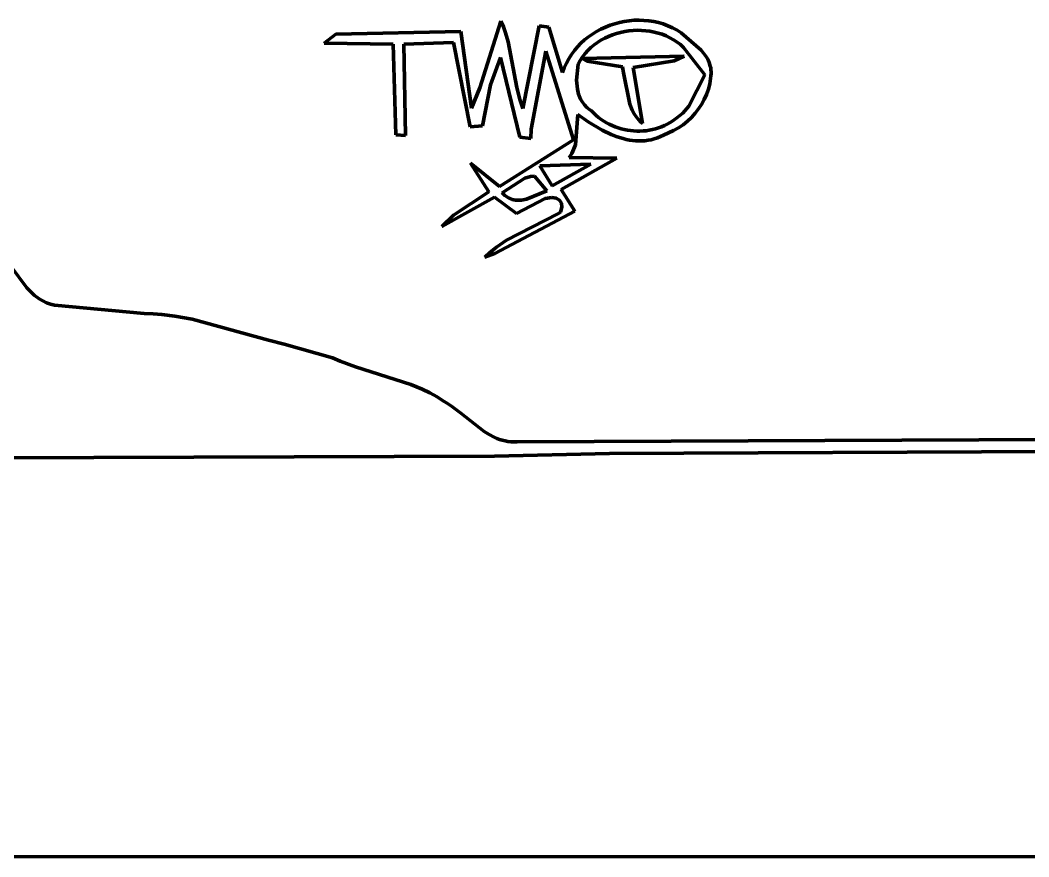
# Model space of a CAD drawing. Header units: millimetres. Extents: x 0 to 12.5, y 0 to 14.6.
# Drawn here: x 6.214 to 8.653, y 0 to 2.023 of the extents above; entities that cross this region are included whole.
import ezdxf

# ---------------------------------------------------------------- set-up
doc = ezdxf.new("R2010")
doc.units = ezdxf.units.MM
doc.layers.add('color#131313ff', color=7, linetype='CONTINUOUS', lineweight=100)
doc.layers.add('color#fcfcfcff', color=7, linetype='CONTINUOUS', lineweight=100)

msp = doc.modelspace()

# ---------------------------------------------------------------- linework, layer by layer
at = {"layer": 'color#131313ff'}
for p, q in [((7.3259, 1.8596), (7.3766, 2.0205)), ((7.3766, 2.0205), (7.3828, 2.0067)), ((7.3828, 2.0067), (7.388, 1.9926)), ((7.4299, 1.8095), (7.4689, 2.0094)), ((7.4689, 2.0094), (7.4921, 2.0062)), ((7.4921, 2.0062), (7.5255, 1.8962)), ((7.6081, 1.9957), (7.6186, 2.0013)), ((7.6186, 2.0013), (7.6294, 2.0063)), ((7.6294, 2.0063), (7.6405, 2.0107)), ((7.6405, 2.0107), (7.6518, 2.0144)), ((7.6518, 2.0144), (7.6633, 2.0175)), ((7.6633, 2.0175), (7.675, 2.0199)), ((7.675, 2.0199), (7.6868, 2.0216)), ((7.6868, 2.0216), (7.6987, 2.0227)), ((7.6987, 2.0227), (7.7106, 2.023)), ((7.7106, 2.023), (7.7225, 2.0226)), ((7.7225, 2.0226), (7.7344, 2.0215)), ((7.7344, 2.0215), (7.7462, 2.0197)), ((7.7462, 2.0197), (7.7578, 2.0171)), ((7.7578, 2.0171), (7.7693, 2.0138)), ((7.7693, 2.0138), (7.7806, 2.0096)), ((7.7806, 2.0096), (7.7916, 2.0047)), ((7.7916, 2.0047), (7.8024, 1.9991)), ((6.9492, 1.9676), (6.9777, 1.9893)), ((6.9777, 1.9893), (7.2793, 1.9958)), ((7.2793, 1.9958), (7.3057, 1.8099)), ((7.388, 1.9926), (7.3943, 1.971)), ((7.5789, 1.9752), (7.5882, 1.9826)), ((7.5882, 1.9826), (7.598, 1.9895)), ((7.598, 1.9895), (7.6081, 1.9957)), ((7.6275, 1.9794), (7.6186, 1.9745)), ((7.6367, 1.9837), (7.6275, 1.9794)), ((7.6462, 1.9875), (7.6367, 1.9837)), ((7.6559, 1.9908), (7.6462, 1.9875)), ((7.6658, 1.9934), (7.6559, 1.9908)), ((7.6759, 1.9956), (7.6658, 1.9934)), ((7.686, 1.9971), (7.6759, 1.9956)), ((7.6962, 1.9981), (7.686, 1.9971)), ((7.7065, 1.9985), (7.6962, 1.9981)), ((7.7168, 1.9984), (7.7065, 1.9985)), ((7.727, 1.9976), (7.7168, 1.9984)), ((7.7371, 1.9963), (7.727, 1.9976)), ((7.7471, 1.9944), (7.7371, 1.9963)), ((7.757, 1.9919), (7.7471, 1.9944)), ((7.7667, 1.9888), (7.757, 1.9919)), ((7.7761, 1.985), (7.7667, 1.9888)), ((7.7852, 1.9807), (7.7761, 1.985)), ((7.7941, 1.9757), (7.7852, 1.9807)), ((7.8024, 1.9991), (7.8128, 1.9926)), ((7.8128, 1.9926), (7.8611, 1.9505)), ((7.1163, 1.965), (6.9492, 1.9676)), ((7.1225, 1.7456), (7.1163, 1.965)), ((7.2623, 1.9694), (7.1415, 1.965)), ((7.1415, 1.965), (7.1455, 1.7443)), ((7.3019, 1.7655), (7.2623, 1.9694)), ((7.3943, 1.971), (7.4148, 1.86)), ((7.5542, 1.9496), (7.5619, 1.9587)), ((7.5619, 1.9587), (7.5701, 1.9672)), ((7.5701, 1.9672), (7.5789, 1.9752)), ((7.5942, 1.9567), (7.5869, 1.9497)), ((7.6019, 1.9632), (7.5942, 1.9567)), ((7.6101, 1.9691), (7.6019, 1.9632)), ((7.6186, 1.9745), (7.6101, 1.9691)), ((7.8025, 1.9702), (7.7941, 1.9757)), ((7.8106, 1.964), (7.8025, 1.9702)), ((7.8183, 1.9571), (7.8106, 1.964)), ((7.8695, 1.8908), (7.8183, 1.9571)), ((7.3756, 1.933), (7.3515, 1.8664)), ((7.4222, 1.7404), (7.3756, 1.933)), ((7.4852, 1.9483), (7.4499, 1.7594)), ((7.5525, 1.7338), (7.4852, 1.9483)), ((7.5348, 1.919), (7.5406, 1.9297)), ((7.5406, 1.9297), (7.5471, 1.9399)), ((7.5471, 1.9399), (7.5542, 1.9496)), ((7.5738, 1.9342), (7.5682, 1.9257)), ((7.5731, 1.9301), (7.8198, 1.9358)), ((7.5855, 1.9238), (7.5731, 1.9301)), ((7.5801, 1.9422), (7.5738, 1.9342)), ((7.5869, 1.9497), (7.5801, 1.9422)), ((7.8198, 1.9358), (7.7959, 1.9249)), ((7.8611, 1.9505), (7.8723, 1.9361)), ((7.8723, 1.9361), (7.8767, 1.9284)), ((7.8767, 1.9284), (7.8804, 1.9204)), ((7.5255, 1.8962), (7.5298, 1.9078)), ((7.5298, 1.9078), (7.5348, 1.919)), ((7.5631, 1.9167), (7.5594, 1.8777)), ((7.5682, 1.9257), (7.5631, 1.9167)), ((7.6702, 1.9102), (7.5855, 1.9238)), ((7.6733, 1.8953), (7.6702, 1.9102)), ((7.7959, 1.9249), (7.6966, 1.9085)), ((7.6966, 1.9085), (7.7186, 1.7731)), ((7.8804, 1.9204), (7.883, 1.9119)), ((7.883, 1.9119), (7.8839, 1.9075)), ((7.8839, 1.9075), (7.8845, 1.903)), ((7.8845, 1.903), (7.8848, 1.8984)), ((7.6882, 1.8196), (7.6733, 1.8953)), ((7.8311, 1.8149), (7.8695, 1.8908)), ((7.8838, 1.8821), (7.8816, 1.8688)), ((7.8845, 1.8888), (7.8838, 1.8821)), ((7.8848, 1.8937), (7.8845, 1.8888)), ((7.8848, 1.8984), (7.8848, 1.8937)), ((7.3057, 1.8099), (7.3259, 1.8596)), ((7.3515, 1.8664), (7.332, 1.7678)), ((7.4148, 1.86), (7.4222, 1.8308)), ((7.5594, 1.8777), (7.5614, 1.856)), ((7.5614, 1.856), (7.5645, 1.8437)), ((7.8782, 1.8559), (7.8738, 1.8433)), ((7.8816, 1.8688), (7.8782, 1.8559)), ((7.4222, 1.8308), (7.4271, 1.8165)), ((7.5645, 1.8437), (7.5693, 1.832)), ((7.5693, 1.832), (7.5735, 1.8247)), ((7.8683, 1.8311), (7.8618, 1.8195)), ((7.8738, 1.8433), (7.8683, 1.8311)), ((7.4271, 1.8165), (7.4299, 1.8095)), ((7.5735, 1.8247), (7.5785, 1.8179)), ((7.5785, 1.8179), (7.5845, 1.8116)), ((7.5845, 1.8116), (7.5916, 1.8059)), ((7.5916, 1.8059), (7.5955, 1.8034)), ((7.6938, 1.8056), (7.6882, 1.8196)), ((7.6985, 1.7967), (7.6938, 1.8056)), ((7.8163, 1.7982), (7.8311, 1.8149)), ((7.8544, 1.8083), (7.8462, 1.7978)), ((7.8618, 1.8195), (7.8544, 1.8083)), ((7.5626, 1.7947), (7.5567, 1.7213)), ((7.5875, 1.7774), (7.5626, 1.7947)), ((7.5955, 1.8034), (7.6009, 1.7978)), ((7.6009, 1.7978), (7.6067, 1.7926)), ((7.6067, 1.7926), (7.6126, 1.7878)), ((7.6126, 1.7878), (7.6188, 1.7832)), ((7.6188, 1.7832), (7.6253, 1.779)), ((7.7041, 1.7883), (7.6985, 1.7967)), ((7.7108, 1.7804), (7.7041, 1.7883)), ((7.792, 1.7795), (7.7984, 1.7842)), ((7.7984, 1.7842), (7.8022, 1.7868)), ((7.8022, 1.7868), (7.8163, 1.7982)), ((7.8372, 1.7879), (7.8274, 1.7787)), ((7.8462, 1.7978), (7.8372, 1.7879)), ((7.332, 1.7678), (7.3019, 1.7655)), ((7.4499, 1.7594), (7.4488, 1.7372)), ((7.6214, 1.7572), (7.5875, 1.7774)), ((7.6429, 1.7469), (7.6214, 1.7572)), ((7.6253, 1.779), (7.6319, 1.7751)), ((7.6319, 1.7751), (7.6387, 1.7715)), ((7.6387, 1.7715), (7.6457, 1.7682)), ((7.6457, 1.7682), (7.6528, 1.7653)), ((7.6528, 1.7653), (7.66, 1.7628)), ((7.66, 1.7628), (7.6673, 1.7606)), ((7.6673, 1.7606), (7.6748, 1.7587)), ((7.6748, 1.7587), (7.6823, 1.7572)), ((7.6823, 1.7572), (7.6898, 1.756)), ((7.7145, 1.7767), (7.7108, 1.7804)), ((7.7186, 1.7731), (7.7145, 1.7767)), ((7.7279, 1.7558), (7.7354, 1.7568)), ((7.7354, 1.7568), (7.7429, 1.7583)), ((7.7429, 1.7583), (7.7503, 1.7601)), ((7.7503, 1.7601), (7.7576, 1.7624)), ((7.7576, 1.7624), (7.7648, 1.765)), ((7.7648, 1.765), (7.7719, 1.768)), ((7.7719, 1.768), (7.7788, 1.7714)), ((7.7788, 1.7714), (7.7855, 1.7753)), ((7.7855, 1.7753), (7.792, 1.7795)), ((7.8059, 1.7627), (7.7943, 1.756)), ((7.817, 1.7703), (7.8059, 1.7627)), ((7.8274, 1.7787), (7.817, 1.7703)), ((7.1455, 1.7443), (7.1225, 1.7456)), ((7.3733, 1.6207), (7.5525, 1.7338)), ((7.4488, 1.7372), (7.4222, 1.7404)), ((7.6575, 1.7412), (7.6429, 1.7469)), ((7.6723, 1.7366), (7.6575, 1.7412)), ((7.6798, 1.7347), (7.6723, 1.7366)), ((7.6873, 1.7332), (7.6798, 1.7347)), ((7.6948, 1.732), (7.6873, 1.7332)), ((7.6898, 1.756), (7.6974, 1.7552)), ((7.7024, 1.7313), (7.6948, 1.732)), ((7.6974, 1.7552), (7.7051, 1.7548)), ((7.7051, 1.7548), (7.7127, 1.7547)), ((7.7127, 1.7547), (7.7203, 1.7551)), ((7.7203, 1.7551), (7.7279, 1.7558)), ((7.7325, 1.7325), (7.725, 1.7315)), ((7.74, 1.734), (7.7325, 1.7325)), ((7.7475, 1.736), (7.74, 1.734)), ((7.755, 1.7385), (7.7475, 1.736)), ((7.7624, 1.7416), (7.755, 1.7385)), ((7.7697, 1.7453), (7.7624, 1.7416)), ((7.7822, 1.7502), (7.7697, 1.7453)), ((7.7943, 1.756), (7.7822, 1.7502)), ((7.5567, 1.7213), (7.548, 1.7009)), ((7.7099, 1.7309), (7.7024, 1.7313)), ((7.7174, 1.731), (7.7099, 1.7309)), ((7.725, 1.7315), (7.7174, 1.731)), ((7.6565, 1.6894), (7.522, 1.6137)), ((7.548, 1.7009), (7.5418, 1.6912)), ((7.5418, 1.6912), (7.6565, 1.6894)), ((7.3476, 1.6079), (7.3027, 1.6771)), ((7.3027, 1.6771), (7.3733, 1.6207)), ((7.5944, 1.6747), (7.471, 1.6706)), ((7.471, 1.6706), (7.5009, 1.6228)), ((7.5009, 1.6228), (7.5944, 1.6747)), ((7.4342, 1.6408), (7.3795, 1.6057)), ((7.4485, 1.6452), (7.4342, 1.6408)), ((7.4576, 1.6459), (7.4485, 1.6452)), ((7.4877, 1.6101), (7.4576, 1.6459)), ((7.4382, 1.59), (7.4877, 1.6101)), ((7.522, 1.6137), (7.5552, 1.5612)), ((7.3613, 1.5954), (7.234, 1.5244)), ((7.2619, 1.5518), (7.3476, 1.6079)), ((7.414, 1.5552), (7.3613, 1.5954)), ((7.3795, 1.6057), (7.3829, 1.6023)), ((7.3829, 1.6023), (7.3863, 1.5993)), ((7.3863, 1.5993), (7.3898, 1.5967)), ((7.3898, 1.5967), (7.3933, 1.5944)), ((7.3933, 1.5944), (7.3969, 1.5925)), ((7.3969, 1.5925), (7.4005, 1.591)), ((7.4005, 1.591), (7.4041, 1.5897)), ((7.4041, 1.5897), (7.4115, 1.5881)), ((7.4115, 1.5881), (7.4191, 1.5875)), ((7.4833, 1.5917), (7.414, 1.5552)), ((7.4191, 1.5875), (7.4267, 1.5879)), ((7.4267, 1.5879), (7.4382, 1.59)), ((7.4996, 1.5939), (7.4833, 1.5917)), ((7.5098, 1.5923), (7.4996, 1.5939)), ((7.5184, 1.5879), (7.5098, 1.5923)), ((7.5231, 1.5808), (7.5184, 1.5879)), ((7.5552, 1.5612), (7.3615, 1.4592)), ((7.5206, 1.5586), (7.5238, 1.5711)), ((7.5238, 1.5711), (7.5231, 1.5808)), ((7.234, 1.5244), (7.2619, 1.5518)), ((7.3901, 1.4907), (7.5143, 1.5549)), ((7.5143, 1.5549), (7.5206, 1.5586)), ((7.3658, 1.4743), (7.3901, 1.4907)), ((7.3487, 1.4604), (7.3658, 1.4743)), ((7.338, 1.4501), (7.3487, 1.4604)), ((7.3615, 1.4592), (7.338, 1.4501)), ((6.1908, 1.4289), (6.2304, 1.3762)), ((6.2304, 1.3762), (6.2482, 1.3584)), ((6.2482, 1.3584), (6.2601, 1.3494)), ((6.2601, 1.3494), (6.2686, 1.3442)), ((6.2686, 1.3442), (6.2776, 1.3399)), ((6.2776, 1.3399), (6.2871, 1.3365)), ((6.2871, 1.3365), (6.2973, 1.3342)), ((6.2973, 1.3342), (6.514, 1.3136)), ((6.514, 1.3136), (6.5354, 1.3131)), ((6.5354, 1.3131), (6.5566, 1.3117)), ((6.5566, 1.3117), (6.5882, 1.3077)), ((6.5882, 1.3077), (6.6299, 1.2998)), ((6.6299, 1.2998), (6.8147, 1.2495)), ((6.8147, 1.2495), (6.8522, 1.2399)), ((6.8522, 1.2399), (6.9692, 1.2066)), ((6.9692, 1.2066), (6.9876, 1.1985)), ((6.9876, 1.1985), (7.0251, 1.1845)), ((7.0251, 1.1845), (7.1588, 1.1418)), ((7.1588, 1.1418), (7.1865, 1.1304)), ((7.1865, 1.1304), (7.2045, 1.1217)), ((7.2045, 1.1217), (7.2221, 1.112)), ((7.2221, 1.112), (7.2307, 1.1067)), ((7.2307, 1.1067), (7.2392, 1.1011)), ((7.2392, 1.1011), (7.2452, 1.0976)), ((7.2452, 1.0976), (7.257, 1.09)), ((7.257, 1.09), (7.2797, 1.0728)), ((7.2797, 1.0728), (7.3362, 1.0283)), ((7.3362, 1.0283), (7.3481, 1.0209)), ((7.3481, 1.0209), (7.3604, 1.0146)), ((7.3604, 1.0146), (7.3667, 1.0118)), ((7.3667, 1.0118), (7.3732, 1.0094)), ((7.3732, 1.0094), (7.3798, 1.0074)), ((7.3798, 1.0074), (7.3866, 1.0058)), ((7.3866, 1.0058), (7.3935, 1.0045)), ((7.3935, 1.0045), (7.4007, 1.0038)), ((7.4007, 1.0038), (7.408, 1.0034)), ((7.408, 1.0034), (7.4155, 1.0036)), ((7.4155, 1.0036), (8.9759, 1.0099)), ((9.125, 0.9825), (7.6389, 0.9749)), ((7.3613, 0.9689), (5.3472, 0.9618)), ((7.6389, 0.9749), (7.3613, 0.9689))]:
    msp.add_line(p, q, dxfattribs=at)
at = {"layer": 'color#fcfcfcff'}
for p, q in [((7.3766, 2.0205), (7.3259, 1.8596)), ((7.3828, 2.0067), (7.3766, 2.0205)), ((7.388, 1.9926), (7.3828, 2.0067)), ((7.4689, 2.0094), (7.4299, 1.8095)), ((7.4921, 2.0062), (7.4689, 2.0094)), ((7.5255, 1.8962), (7.4921, 2.0062)), ((7.6186, 2.0013), (7.6081, 1.9957)), ((7.6294, 2.0063), (7.6186, 2.0013)), ((7.6405, 2.0107), (7.6294, 2.0063)), ((7.6518, 2.0144), (7.6405, 2.0107)), ((7.6633, 2.0175), (7.6518, 2.0144)), ((7.675, 2.0199), (7.6633, 2.0175)), ((7.6868, 2.0216), (7.675, 2.0199)), ((7.6987, 2.0227), (7.6868, 2.0216)), ((7.7106, 2.023), (7.6987, 2.0227)), ((7.7225, 2.0226), (7.7106, 2.023)), ((7.7344, 2.0215), (7.7225, 2.0226)), ((7.7462, 2.0197), (7.7344, 2.0215)), ((7.7578, 2.0171), (7.7462, 2.0197)), ((7.7693, 2.0138), (7.7578, 2.0171)), ((7.7806, 2.0096), (7.7693, 2.0138)), ((7.7916, 2.0047), (7.7806, 2.0096)), ((7.8024, 1.9991), (7.7916, 2.0047)), ((6.9777, 1.9893), (6.9492, 1.9676)), ((7.2793, 1.9958), (6.9777, 1.9893)), ((7.3057, 1.8099), (7.2793, 1.9958)), ((7.3943, 1.971), (7.388, 1.9926)), ((7.5882, 1.9826), (7.5789, 1.9752)), ((7.598, 1.9895), (7.5882, 1.9826)), ((7.6081, 1.9957), (7.598, 1.9895)), ((7.6186, 1.9745), (7.6275, 1.9794)), ((7.6275, 1.9794), (7.6367, 1.9837)), ((7.6367, 1.9837), (7.6462, 1.9875)), ((7.6462, 1.9875), (7.6559, 1.9908)), ((7.6559, 1.9908), (7.6658, 1.9934)), ((7.6658, 1.9934), (7.6759, 1.9956)), ((7.6759, 1.9956), (7.686, 1.9971)), ((7.686, 1.9971), (7.6962, 1.9981)), ((7.6962, 1.9981), (7.7065, 1.9985)), ((7.7065, 1.9985), (7.7168, 1.9984)), ((7.7168, 1.9984), (7.727, 1.9976)), ((7.727, 1.9976), (7.7371, 1.9963)), ((7.7371, 1.9963), (7.7471, 1.9944)), ((7.7471, 1.9944), (7.757, 1.9919)), ((7.757, 1.9919), (7.7667, 1.9888)), ((7.7667, 1.9888), (7.7761, 1.985)), ((7.7761, 1.985), (7.7852, 1.9807)), ((7.7852, 1.9807), (7.7941, 1.9757)), ((7.8128, 1.9926), (7.8024, 1.9991)), ((7.8611, 1.9505), (7.8128, 1.9926)), ((6.9492, 1.9676), (7.1163, 1.965)), ((7.1163, 1.965), (7.1225, 1.7456)), ((7.1415, 1.965), (7.2623, 1.9694)), ((7.1455, 1.7443), (7.1415, 1.965)), ((7.2623, 1.9694), (7.3019, 1.7655)), ((7.4148, 1.86), (7.3943, 1.971)), ((7.5619, 1.9587), (7.5542, 1.9496)), ((7.5701, 1.9672), (7.5619, 1.9587)), ((7.5789, 1.9752), (7.5701, 1.9672)), ((7.5869, 1.9497), (7.5942, 1.9567)), ((7.5942, 1.9567), (7.6019, 1.9632)), ((7.6019, 1.9632), (7.6101, 1.9691)), ((7.6101, 1.9691), (7.6186, 1.9745)), ((7.7941, 1.9757), (7.8025, 1.9702)), ((7.8025, 1.9702), (7.8106, 1.964)), ((7.8106, 1.964), (7.8183, 1.9571)), ((7.8183, 1.9571), (7.8695, 1.8908)), ((7.3515, 1.8664), (7.3756, 1.933)), ((7.3756, 1.933), (7.4222, 1.7404)), ((7.4499, 1.7594), (7.4852, 1.9483)), ((7.4852, 1.9483), (7.5525, 1.7338)), ((7.5406, 1.9297), (7.5348, 1.919)), ((7.5471, 1.9399), (7.5406, 1.9297)), ((7.5542, 1.9496), (7.5471, 1.9399)), ((7.5682, 1.9257), (7.5738, 1.9342)), ((7.8198, 1.9358), (7.5731, 1.9301)), ((7.5731, 1.9301), (7.5855, 1.9238)), ((7.5738, 1.9342), (7.5801, 1.9422)), ((7.5801, 1.9422), (7.5869, 1.9497)), ((7.7959, 1.9249), (7.8198, 1.9358)), ((7.8723, 1.9361), (7.8611, 1.9505)), ((7.8767, 1.9284), (7.8723, 1.9361)), ((7.8804, 1.9204), (7.8767, 1.9284)), ((7.5298, 1.9078), (7.5255, 1.8962)), ((7.5348, 1.919), (7.5298, 1.9078)), ((7.5594, 1.8777), (7.5631, 1.9167)), ((7.5631, 1.9167), (7.5682, 1.9257)), ((7.5855, 1.9238), (7.6702, 1.9102)), ((7.6702, 1.9102), (7.6733, 1.8953)), ((7.6966, 1.9085), (7.7959, 1.9249)), ((7.7186, 1.7731), (7.6966, 1.9085)), ((7.883, 1.9119), (7.8804, 1.9204)), ((7.8839, 1.9075), (7.883, 1.9119)), ((7.8845, 1.903), (7.8839, 1.9075)), ((7.8848, 1.8984), (7.8845, 1.903)), ((7.6733, 1.8953), (7.6882, 1.8196)), ((7.8695, 1.8908), (7.8311, 1.8149)), ((7.8816, 1.8688), (7.8838, 1.8821)), ((7.8838, 1.8821), (7.8845, 1.8888)), ((7.8845, 1.8888), (7.8848, 1.8937)), ((7.8848, 1.8937), (7.8848, 1.8984)), ((7.3259, 1.8596), (7.3057, 1.8099)), ((7.332, 1.7678), (7.3515, 1.8664)), ((7.4222, 1.8308), (7.4148, 1.86)), ((7.5614, 1.856), (7.5594, 1.8777)), ((7.5645, 1.8437), (7.5614, 1.856)), ((7.8738, 1.8433), (7.8782, 1.8559)), ((7.8782, 1.8559), (7.8816, 1.8688)), ((7.4271, 1.8165), (7.4222, 1.8308)), ((7.5693, 1.832), (7.5645, 1.8437)), ((7.5735, 1.8247), (7.5693, 1.832)), ((7.8618, 1.8195), (7.8683, 1.8311)), ((7.8683, 1.8311), (7.8738, 1.8433)), ((7.4299, 1.8095), (7.4271, 1.8165)), ((7.5785, 1.8179), (7.5735, 1.8247)), ((7.5845, 1.8116), (7.5785, 1.8179)), ((7.5916, 1.8059), (7.5845, 1.8116)), ((7.5955, 1.8034), (7.5916, 1.8059)), ((7.6882, 1.8196), (7.6938, 1.8056)), ((7.6938, 1.8056), (7.6985, 1.7967)), ((7.8311, 1.8149), (7.8163, 1.7982)), ((7.8462, 1.7978), (7.8544, 1.8083)), ((7.8544, 1.8083), (7.8618, 1.8195)), ((7.5567, 1.7213), (7.5626, 1.7947)), ((7.5626, 1.7947), (7.5875, 1.7774)), ((7.6009, 1.7978), (7.5955, 1.8034)), ((7.6067, 1.7926), (7.6009, 1.7978)), ((7.6126, 1.7878), (7.6067, 1.7926)), ((7.6188, 1.7832), (7.6126, 1.7878)), ((7.6253, 1.779), (7.6188, 1.7832)), ((7.6985, 1.7967), (7.7041, 1.7883)), ((7.7041, 1.7883), (7.7108, 1.7804)), ((7.7984, 1.7842), (7.792, 1.7795)), ((7.8022, 1.7868), (7.7984, 1.7842)), ((7.8163, 1.7982), (7.8022, 1.7868)), ((7.8274, 1.7787), (7.8372, 1.7879)), ((7.8372, 1.7879), (7.8462, 1.7978)), ((7.3019, 1.7655), (7.332, 1.7678)), ((7.4488, 1.7372), (7.4499, 1.7594)), ((7.5875, 1.7774), (7.6214, 1.7572)), ((7.6214, 1.7572), (7.6429, 1.7469)), ((7.6319, 1.7751), (7.6253, 1.779)), ((7.6387, 1.7715), (7.6319, 1.7751)), ((7.6457, 1.7682), (7.6387, 1.7715)), ((7.6528, 1.7653), (7.6457, 1.7682)), ((7.66, 1.7628), (7.6528, 1.7653)), ((7.6673, 1.7606), (7.66, 1.7628)), ((7.6748, 1.7587), (7.6673, 1.7606)), ((7.6823, 1.7572), (7.6748, 1.7587)), ((7.6898, 1.756), (7.6823, 1.7572)), ((7.7108, 1.7804), (7.7145, 1.7767)), ((7.7145, 1.7767), (7.7186, 1.7731)), ((7.7354, 1.7568), (7.7279, 1.7558)), ((7.7429, 1.7583), (7.7354, 1.7568)), ((7.7503, 1.7601), (7.7429, 1.7583)), ((7.7576, 1.7624), (7.7503, 1.7601)), ((7.7648, 1.765), (7.7576, 1.7624)), ((7.7719, 1.768), (7.7648, 1.765)), ((7.7788, 1.7714), (7.7719, 1.768)), ((7.7855, 1.7753), (7.7788, 1.7714)), ((7.792, 1.7795), (7.7855, 1.7753)), ((7.7943, 1.756), (7.8059, 1.7627)), ((7.8059, 1.7627), (7.817, 1.7703)), ((7.817, 1.7703), (7.8274, 1.7787)), ((7.1225, 1.7456), (7.1455, 1.7443)), ((7.5525, 1.7338), (7.3733, 1.6207)), ((7.4222, 1.7404), (7.4488, 1.7372)), ((7.6429, 1.7469), (7.6575, 1.7412)), ((7.6575, 1.7412), (7.6723, 1.7366)), ((7.6723, 1.7366), (7.6798, 1.7347)), ((7.6798, 1.7347), (7.6873, 1.7332)), ((7.6873, 1.7332), (7.6948, 1.732)), ((7.6974, 1.7552), (7.6898, 1.756)), ((7.6948, 1.732), (7.7024, 1.7313)), ((7.7051, 1.7548), (7.6974, 1.7552)), ((7.7127, 1.7547), (7.7051, 1.7548)), ((7.7203, 1.7551), (7.7127, 1.7547)), ((7.7279, 1.7558), (7.7203, 1.7551)), ((7.725, 1.7315), (7.7325, 1.7325)), ((7.7325, 1.7325), (7.74, 1.734)), ((7.74, 1.734), (7.7475, 1.736)), ((7.7475, 1.736), (7.755, 1.7385)), ((7.755, 1.7385), (7.7624, 1.7416)), ((7.7624, 1.7416), (7.7697, 1.7453)), ((7.7697, 1.7453), (7.7822, 1.7502)), ((7.7822, 1.7502), (7.7943, 1.756)), ((7.548, 1.7009), (7.5567, 1.7213)), ((7.7024, 1.7313), (7.7099, 1.7309)), ((7.7099, 1.7309), (7.7174, 1.731)), ((7.7174, 1.731), (7.725, 1.7315)), ((7.522, 1.6137), (7.6565, 1.6894)), ((7.5418, 1.6912), (7.548, 1.7009)), ((7.6565, 1.6894), (7.5418, 1.6912)), ((7.3733, 1.6207), (7.3027, 1.6771)), ((7.3027, 1.6771), (7.3476, 1.6079)), ((7.471, 1.6706), (7.5944, 1.6747)), ((7.5009, 1.6228), (7.471, 1.6706)), ((7.5944, 1.6747), (7.5009, 1.6228)), ((7.3795, 1.6057), (7.4342, 1.6408)), ((7.4342, 1.6408), (7.4485, 1.6452)), ((7.4485, 1.6452), (7.4576, 1.6459)), ((7.4576, 1.6459), (7.4877, 1.6101)), ((7.4877, 1.6101), (7.4382, 1.59)), ((7.5552, 1.5612), (7.522, 1.6137)), ((7.234, 1.5244), (7.3613, 1.5954)), ((7.3476, 1.6079), (7.2619, 1.5518)), ((7.3613, 1.5954), (7.414, 1.5552)), ((7.3829, 1.6023), (7.3795, 1.6057)), ((7.3863, 1.5993), (7.3829, 1.6023)), ((7.3898, 1.5967), (7.3863, 1.5993)), ((7.3933, 1.5944), (7.3898, 1.5967)), ((7.3969, 1.5925), (7.3933, 1.5944)), ((7.4005, 1.591), (7.3969, 1.5925)), ((7.4041, 1.5897), (7.4005, 1.591)), ((7.4115, 1.5881), (7.4041, 1.5897)), ((7.4191, 1.5875), (7.4115, 1.5881)), ((7.414, 1.5552), (7.4833, 1.5917)), ((7.4267, 1.5879), (7.4191, 1.5875)), ((7.4382, 1.59), (7.4267, 1.5879)), ((7.4833, 1.5917), (7.4996, 1.5939)), ((7.4996, 1.5939), (7.5098, 1.5923)), ((7.5098, 1.5923), (7.5184, 1.5879)), ((7.5184, 1.5879), (7.5231, 1.5808)), ((7.3615, 1.4592), (7.5552, 1.5612)), ((7.5238, 1.5711), (7.5206, 1.5586)), ((7.5231, 1.5808), (7.5238, 1.5711)), ((7.2619, 1.5518), (7.234, 1.5244)), ((7.5143, 1.5549), (7.3901, 1.4907)), ((7.5206, 1.5586), (7.5143, 1.5549)), ((7.3901, 1.4907), (7.3658, 1.4743)), ((7.3658, 1.4743), (7.3487, 1.4604)), ((7.3487, 1.4604), (7.338, 1.4501)), ((7.338, 1.4501), (7.3615, 1.4592)), ((6.2304, 1.3762), (6.1908, 1.4289)), ((6.2482, 1.3584), (6.2304, 1.3762)), ((6.2601, 1.3494), (6.2482, 1.3584)), ((6.2686, 1.3442), (6.2601, 1.3494)), ((6.2776, 1.3399), (6.2686, 1.3442)), ((6.2871, 1.3365), (6.2776, 1.3399)), ((6.2973, 1.3342), (6.2871, 1.3365)), ((6.514, 1.3136), (6.2973, 1.3342)), ((6.5354, 1.3131), (6.514, 1.3136)), ((6.5566, 1.3117), (6.5354, 1.3131)), ((6.5882, 1.3077), (6.5566, 1.3117)), ((6.6299, 1.2998), (6.5882, 1.3077)), ((6.8147, 1.2495), (6.6299, 1.2998)), ((6.8522, 1.2399), (6.8147, 1.2495)), ((6.9692, 1.2066), (6.8522, 1.2399)), ((6.9876, 1.1985), (6.9692, 1.2066)), ((7.0251, 1.1845), (6.9876, 1.1985)), ((7.1588, 1.1418), (7.0251, 1.1845)), ((7.1865, 1.1304), (7.1588, 1.1418)), ((7.2045, 1.1217), (7.1865, 1.1304)), ((7.2221, 1.112), (7.2045, 1.1217)), ((7.2307, 1.1067), (7.2221, 1.112)), ((7.2392, 1.1011), (7.2307, 1.1067)), ((7.2452, 1.0976), (7.2392, 1.1011)), ((7.257, 1.09), (7.2452, 1.0976)), ((7.2797, 1.0728), (7.257, 1.09)), ((7.3362, 1.0283), (7.2797, 1.0728)), ((7.3481, 1.0209), (7.3362, 1.0283)), ((7.3604, 1.0146), (7.3481, 1.0209)), ((7.3667, 1.0118), (7.3604, 1.0146)), ((7.3732, 1.0094), (7.3667, 1.0118)), ((7.3798, 1.0074), (7.3732, 1.0094)), ((7.3866, 1.0058), (7.3798, 1.0074)), ((7.3935, 1.0045), (7.3866, 1.0058)), ((7.4007, 1.0038), (7.3935, 1.0045)), ((7.408, 1.0034), (7.4007, 1.0038)), ((7.4155, 1.0036), (7.408, 1.0034)), ((8.9759, 1.0099), (7.4155, 1.0036)), ((7.6389, 0.9749), (9.125, 0.9825)), ((5.3472, 0.9618), (7.3613, 0.9689)), ((7.3613, 0.9689), (7.6389, 0.9749)), ((12.5, 0), (0, 0))]:
    msp.add_line(p, q, dxfattribs=at)

doc.saveas('drawing.dxf')
